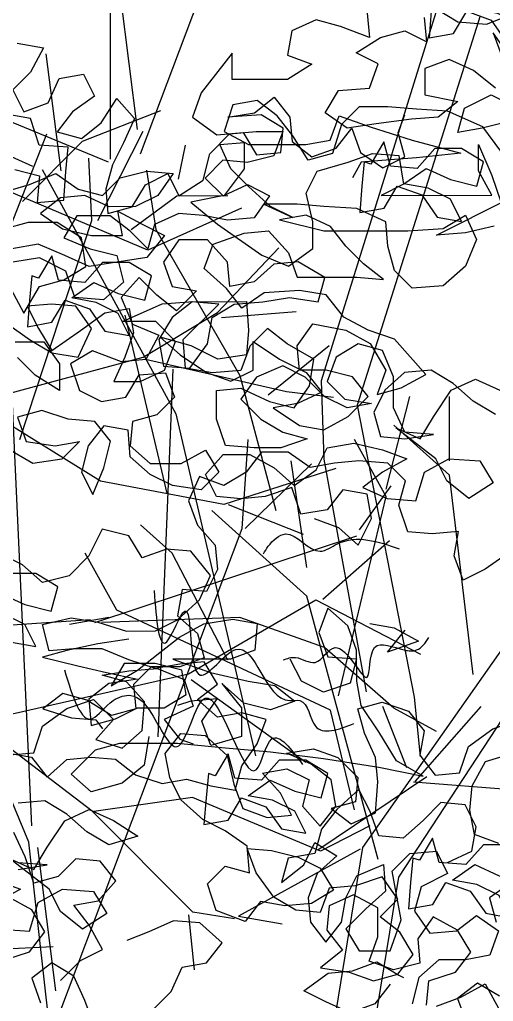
# Model space of a CAD drawing. Header units: metres. Extents: x 37 to 217, y 53 to 242.
# Drawn here: x 48.025 to 49.606, y 61.299 to 64.579 of the extents above; entities that cross this region are included whole.
import ezdxf

# ---------------------------------------------------------------- set-up
doc = ezdxf.new("R2010")
doc.units = ezdxf.units.M
doc.layers.add('DGPRO_Arboles existentes', color=7, linetype='Continuous')

# ---------------------------------------------------------------- blocks, each defined once
blk = doc.blocks.new('Celtis tala VISTA 250 gris')
at = {"color": 252}
for p, q in [((2389.5263, 1078.2262), (2390.1385, 1079.8513)), ((2389.5263, 1078.2262), (2390.1385, 1079.8513)), ((2389.4267, 1078.2083), (2389.426, 1078.804)), ((2389.4267, 1078.2083), (2389.426, 1078.804)), ((2389.5163, 1078.3074), (2389.4561, 1078.7859)), ((2389.5163, 1078.3074), (2389.4561, 1078.7859)), ((2390.5399, 1078.7859), (2390.1291, 1077.4679)), ((2390.5399, 1078.7859), (2390.1291, 1077.4679)), ((2390.6603, 1078.6866), (2390.2495, 1077.3866)), ((2390.6603, 1078.6866), (2390.2495, 1077.3866)), ((2394.8313, 1078.0952), (2394.7813, 1078.4855)), ((2394.8313, 1078.0952), (2394.7813, 1078.4855)), ((2388.9937, 1078.3742), (2389.4184, 1078.1989)), ((2388.9937, 1078.3742), (2389.4184, 1078.1989)), ((2389.1672, 1078.1837), (2388.905, 1078.3008)), ((2389.1672, 1078.1837), (2388.905, 1078.3008)), ((2389.3845, 1078.0035), (2389.535, 1078.3015)), ((2389.3845, 1078.0035), (2389.535, 1078.3015)), ((2395.1635, 1078.2959), (2394.902, 1078.193)), ((2395.1635, 1078.2959), (2394.902, 1078.193)), ((2389.0934, 1077.9855), (2389.2139, 1078.2924)), ((2389.0934, 1077.9855), (2389.2139, 1078.2924)), ((2389.3644, 1078.0035), (2389.3543, 1078.2112)), ((2389.3644, 1078.0035), (2389.3543, 1078.2112)), ((2389.1976, 1078.1742), (2389.6439, 1077.3574)), ((2389.1976, 1078.1742), (2389.6439, 1077.3574)), ((2389.5464, 1078.172), (2389.5772, 1077.9735)), ((2389.5464, 1078.172), (2389.5772, 1077.9735)), ((2394.902, 1078.193), (2394.703, 1077.9927)), ((2394.902, 1078.193), (2394.703, 1077.9927)), ((2395.2234, 1078.0669), (2395.2467, 1078.1808)), ((2395.2234, 1078.0669), (2395.2467, 1078.1808)), ((2395.1206, 1077.8299), (2394.62, 1078.0413)), ((2395.1206, 1077.8299), (2394.62, 1078.0413)), ((2389.1236, 1077.2722), (2389.3644, 1078.0035)), ((2389.1236, 1077.2722), (2389.3644, 1078.0035)), ((2395.2177, 1078.0106), (2395.0657, 1077.8977)), ((2395.2177, 1078.0106), (2395.0657, 1077.8977)), ((2395.3878, 1078.0112), (2395.2177, 1078.0106)), ((2395.3878, 1078.0112), (2395.2177, 1078.0106)), ((2389.5772, 1077.9735), (2389.8582, 1077.486)), ((2389.5772, 1077.9735), (2389.8582, 1077.486)), ((2395.4338, 1077.9699), (2395.1206, 1077.8299)), ((2395.4338, 1077.9699), (2395.1206, 1077.8299)), ((2389.1637, 1075.9811), (2389.0734, 1077.9494)), ((2389.1637, 1075.9811), (2389.0734, 1077.9494)), ((2395.3532, 1077.6221), (2395.5582, 1077.8377)), ((2395.3532, 1077.6221), (2395.5582, 1077.8377)), ((2389.6153, 1077.0916), (2389.4748, 1077.6875)), ((2389.6153, 1077.0916), (2389.4748, 1077.6875)), ((2395.1052, 1077.4723), (2395.3532, 1077.6221)), ((2395.1052, 1077.4723), (2395.3532, 1077.6221)), ((2395.6168, 1077.6244), (2395.3669, 1077.6043)), ((2395.6168, 1077.6244), (2395.3669, 1077.6043)), ((2389.1537, 1075.9269), (2388.4613, 1077.5882)), ((2389.1537, 1075.9269), (2388.4613, 1077.5882)), ((2389.5851, 1076.279), (2389.6353, 1077.5069)), ((2389.5851, 1076.279), (2389.6353, 1077.5069)), ((2395.7266, 1077.5108), (2395.523, 1077.346)), ((2395.7266, 1077.5108), (2395.523, 1077.346)), ((2389.8582, 1077.486), (2389.9786, 1077.0345)), ((2389.8582, 1077.486), (2389.9786, 1077.0345)), ((2390.1291, 1077.4679), (2390.1391, 1077.2061)), ((2390.1291, 1077.4679), (2390.1391, 1077.2061)), ((2394.5681, 1077.3281), (2395.1052, 1077.4723)), ((2394.5681, 1077.3281), (2395.1052, 1077.4723)), ((2395.5836, 1077.3565), (2395.1129, 1077.4645)), ((2395.5836, 1077.3565), (2395.1129, 1077.4645)), ((2390.3462, 1077.1058), (2390.4254, 1077.415)), ((2390.3462, 1077.1058), (2390.4254, 1077.415)), ((2390.5576, 1077.2009), (2390.5576, 1077.415)), ((2390.5576, 1077.2009), (2390.5576, 1077.415)), ((2390.2495, 1077.3866), (2390.4402, 1076.4115)), ((2390.2495, 1077.3866), (2390.4402, 1076.4115)), ((2389.6439, 1077.3574), (2389.9107, 1076.215)), ((2389.6439, 1077.3574), (2389.9107, 1076.215)), ((2395.7405, 1077.3378), (2395.5836, 1077.3565)), ((2395.7405, 1077.3378), (2395.5836, 1077.3565)), ((2390.5576, 1077.1533), (2390.3726, 1077.3199)), ((2390.5576, 1077.1533), (2390.3726, 1077.3199)), ((2394.9633, 1077.0587), (2394.5424, 1077.3192)), ((2394.9633, 1077.0587), (2394.5424, 1077.3192)), ((2389.8661, 1076.9742), (2389.8862, 1077.2722)), ((2389.8661, 1076.9742), (2389.8862, 1077.2722)), ((2390.3462, 1077.082), (2390.2404, 1077.2723)), ((2390.3462, 1077.082), (2390.2404, 1077.2723)), ((2389.8762, 1076.9742), (2390.0969, 1077.1909)), ((2389.8762, 1076.9742), (2390.0969, 1077.1909)), ((2390.0819, 1076.8441), (2390.029, 1077.2009)), ((2390.0819, 1076.8441), (2390.029, 1077.2009)), ((2390.1391, 1077.2061), (2390.2796, 1076.4296)), ((2390.1391, 1077.2061), (2390.2796, 1076.4296)), ((2390.6369, 1076.4873), (2390.5576, 1077.1533)), ((2390.6369, 1076.4873), (2390.5576, 1077.1533)), ((2390.1876, 1076.4159), (2390.3462, 1077.082)), ((2390.1876, 1076.4159), (2390.3462, 1077.082)), ((2395.7486, 1077.1012), (2395.3748, 1076.9801)), ((2395.7486, 1077.1012), (2395.3748, 1076.9801)), ((2395.3748, 1076.9801), (2394.9633, 1077.0587)), ((2395.3748, 1076.9801), (2394.9633, 1077.0587)), ((2390.0819, 1076.7489), (2389.7648, 1077.0344)), ((2390.0819, 1076.7489), (2389.7648, 1077.0344)), ((2395.8277, 1076.8958), (2395.9337, 1077.0426)), ((2395.8277, 1076.8958), (2395.9337, 1077.0426)), ((2389.6326, 1076.8917), (2389.5269, 1076.9868)), ((2389.6326, 1076.8917), (2389.5269, 1076.9868)), ((2389.254, 1075.3491), (2389.8661, 1076.9742)), ((2389.254, 1075.3491), (2389.8661, 1076.9742)), ((2395.3896, 1076.9802), (2395.6399, 1076.8819)), ((2395.3896, 1076.9802), (2395.6399, 1076.8819)), ((2389.4476, 1076.7014), (2389.3419, 1076.8917)), ((2389.4476, 1076.7014), (2389.3419, 1076.8917)), ((2389.8176, 1076.5348), (2389.6326, 1076.8917)), ((2389.8176, 1076.5348), (2389.6326, 1076.8917)), ((2395.8174, 1076.8751), (2394.9427, 1076.5853)), ((2395.8174, 1076.8751), (2394.9427, 1076.5853)), ((2395.7057, 1076.6647), (2395.9284, 1076.8606)), ((2395.7057, 1076.6647), (2395.9284, 1076.8606)), ((2390.3197, 1075.8688), (2390.0819, 1076.7489)), ((2390.3197, 1075.8688), (2390.0819, 1076.7489)), ((2390.1612, 1076.3683), (2389.4476, 1076.7014)), ((2390.1612, 1076.3683), (2389.4476, 1076.7014)), ((2389.4212, 1076.6776), (2389.2891, 1076.6538)), ((2389.4212, 1076.6776), (2389.2891, 1076.6538)), ((2395.2568, 1076.4147), (2395.682, 1076.6616)), ((2395.2568, 1076.4147), (2395.682, 1076.6616)), ((2395.682, 1076.6616), (2396.0317, 1076.4808)), ((2395.682, 1076.6616), (2396.0317, 1076.4808)), ((2390.7492, 1076.595), (2390.2675, 1075.9089)), ((2390.7492, 1076.595), (2390.2675, 1075.9089)), ((2394.007, 1076.5347), (2394.9295, 1076.5967)), ((2394.007, 1076.5347), (2394.9295, 1076.5967)), ((2395.4278, 1076.6031), (2394.9662, 1076.5863)), ((2395.4278, 1076.6031), (2394.9662, 1076.5863)), ((2395.7106, 1076.5034), (2395.4278, 1076.6031)), ((2395.7106, 1076.5034), (2395.4278, 1076.6031)), ((2395.942, 1076.3001), (2395.7106, 1076.5034)), ((2395.942, 1076.3001), (2395.7106, 1076.5034)), ((2390.7893, 1076.4235), (2390.3879, 1075.8095)), ((2390.7893, 1076.4235), (2390.3879, 1075.8095)), ((2390.4402, 1076.4115), (2390.4603, 1076.2129)), ((2390.4402, 1076.4115), (2390.4603, 1076.2129)), ((2394.5665, 1076.2587), (2395.2568, 1076.4147)), ((2394.5665, 1076.2587), (2395.2568, 1076.4147)), ((2395.2654, 1076.3957), (2395.6481, 1076.1195)), ((2395.2654, 1076.3957), (2395.6481, 1076.1195)), ((2390.2404, 1076.0353), (2390.1612, 1076.3683)), ((2390.2404, 1076.0353), (2390.1612, 1076.3683)), ((2395.905, 1076.3073), (2395.9841, 1076.102)), ((2395.905, 1076.3073), (2395.9841, 1076.102)), ((2396.0843, 1076.2221), (2395.942, 1076.3001)), ((2396.0843, 1076.2221), (2395.942, 1076.3001)), ((2396.2326, 1076.3058), (2396.0127, 1076.0556)), ((2396.2326, 1076.3058), (2396.0127, 1076.0556)), ((2394.9347, 1075.9559), (2394.5579, 1076.2443)), ((2394.9347, 1075.9559), (2394.5579, 1076.2443)), ((2395.6891, 1075.8274), (2396.0523, 1076.0725)), ((2395.6891, 1075.8274), (2396.0523, 1076.0725)), ((2396.4827, 1076.0161), (2396.0081, 1076.0526)), ((2396.4827, 1076.0161), (2396.0081, 1076.0526)), ((2395.27, 1076.0021), (2394.9402, 1075.9552)), ((2395.27, 1076.0021), (2394.9402, 1075.9552)), ((2395.698, 1075.823), (2395.27, 1076.0021)), ((2395.698, 1075.823), (2395.27, 1076.0021)), ((2395.2714, 1075.6194), (2394.9347, 1075.9559)), ((2395.2714, 1075.6194), (2394.9347, 1075.9559)), ((2389.2741, 1074.8525), (2389.1537, 1075.9269)), ((2389.2741, 1074.8525), (2389.1537, 1075.9269)), ((2389.244, 1075.4303), (2389.1838, 1075.9089)), ((2389.244, 1075.4303), (2389.1838, 1075.9089)), ((2390.2675, 1075.9089), (2389.9765, 1074.1121)), ((2390.2675, 1075.9089), (2389.9765, 1074.1121)), ((2395.8619, 1075.9078), (2395.698, 1075.823)), ((2395.8619, 1075.9078), (2395.698, 1075.823)), ((2390.3879, 1075.8095), (2390.0969, 1074.0309)), ((2390.3879, 1075.8095), (2390.0969, 1074.0309)), ((2395.8295, 1075.829), (2395.4232, 1075.6056)), ((2395.8295, 1075.829), (2395.4232, 1075.6056)), ((2395.2564, 1075.61), (2395.2762, 1075.4267)), ((2395.2564, 1075.61), (2395.2762, 1075.4267)), ((2395.4105, 1075.5968), (2395.2714, 1075.6194)), ((2395.4105, 1075.5968), (2395.2714, 1075.6194)), ((2395.4232, 1075.6056), (2395.569, 1075.5797)), ((2395.4232, 1075.6056), (2395.569, 1075.5797)), ((2394.4676, 1075.4876), (2394.8053, 1075.5043)), ((2394.4676, 1075.4876), (2394.8053, 1075.5043))]:
    blk.add_line(p, q, dxfattribs=at)
for points in [[(2390.7562, 1078.3345), (2390.6676, 1078.3123), (2390.5863, 1078.2975), (2390.6084, 1078.3787), (2390.697, 1078.4231), (2390.7709, 1078.3863)], [(2390.7118, 1078.4453), (2390.6378, 1078.5044), (2390.5565, 1078.5412), (2390.4753, 1078.5116), (2390.4754, 1078.4229), (2390.5862, 1078.4009), (2390.5198, 1078.3491), (2390.4311, 1078.3416), (2390.3129, 1078.3268), (2390.2169, 1078.3119), (2390.143, 1078.3635), (2390.1873, 1078.4375), (2390.2907, 1078.4449), (2390.3202, 1078.5262), (2390.2462, 1078.5631), (2390.3275, 1078.6149), (2390.4087, 1078.6371), (2390.4826, 1078.6003), (2390.4752, 1078.6815)], [(2390.5121, 1078.7111), (2390.586, 1078.6668), (2390.682, 1078.6595), (2390.778, 1078.6966)], [(2390.756, 1078.5562), (2390.7042, 1078.63), (2390.7338, 1078.5488)], [(2390.2831, 1078.6961), (2390.2905, 1078.6149), (2390.1944, 1078.6517), (2390.1132, 1078.6738), (2390.0319, 1078.6368), (2390.0172, 1078.5555), (2390.0985, 1078.526), (2390.0173, 1078.4742), (2389.8326, 1078.4741), (2389.8325, 1078.5627), (2389.7292, 1078.4296), (2389.6997, 1078.3484), (2389.7811, 1078.2893), (2389.8697, 1078.2968), (2389.9141, 1078.223), (2389.9954, 1078.2304), (2390.0027, 1078.3117), (2389.9288, 1078.356), (2389.8179, 1078.3485), (2389.9066, 1078.3633), (2389.973, 1078.4151), (2390.0248, 1078.3487), (2390.0323, 1078.2674), (2390.0988, 1078.2157), (2390.18, 1078.2454), (2390.2317, 1078.3119), (2390.2613, 1078.2307), (2390.3352, 1078.179), (2390.4091, 1078.216), (2390.3869, 1078.2973), (2390.409, 1078.3564)], [(2390.5048, 1078.7834), (2390.4974, 1078.7021), (2390.4901, 1078.6135), (2390.5714, 1078.6283), (2390.6156, 1078.7023), (2390.6969, 1078.6728), (2390.7487, 1078.5989), (2390.83, 1078.5842), (2390.793, 1078.6581), (2390.7191, 1078.695), (2390.6378, 1078.7097), (2390.7116, 1078.7614), (2390.7929, 1078.7246), (2390.8816, 1078.7025), (2390.9037, 1078.7838), (2390.8298, 1078.828), (2390.7411, 1078.828), (2390.6821, 1078.7614), (2390.5934, 1078.7687), (2390.5712, 1078.85), (2390.5269, 1078.776), (2390.5048, 1078.7834)], [(2390.5048, 1078.7834), (2390.4974, 1078.7021), (2390.4901, 1078.6135), (2390.5714, 1078.6283), (2390.6156, 1078.7023), (2390.6969, 1078.6728), (2390.7487, 1078.5989), (2390.83, 1078.5842), (2390.793, 1078.6581), (2390.7191, 1078.695), (2390.6378, 1078.7097), (2390.7116, 1078.7614), (2390.7929, 1078.7246), (2390.8816, 1078.7025), (2390.9037, 1078.7838), (2390.8298, 1078.828), (2390.7411, 1078.828), (2390.6821, 1078.7614), (2390.5934, 1078.7687), (2390.5712, 1078.85), (2390.5269, 1078.776), (2390.5048, 1078.7834)], [(2390.1058, 1077.0078), (2390.1871, 1076.9784), (2390.2537, 1076.9193), (2390.2979, 1077.008), (2390.2831, 1077.0893), (2390.2018, 1077.104), (2390.1501, 1077.0374), (2390.0615, 1077.0226), (2390.0319, 1077.1112), (2389.9432, 1077.0816), (2389.862, 1077.0741), (2389.7807, 1077.0814), (2389.7437, 1077.1553), (2389.8027, 1077.2218), (2389.8914, 1077.2219), (2389.9727, 1077.1776), (2390.0392, 1077.1186), (2390.1131, 1077.1704), (2390.1499, 1077.2443), (2390.2386, 1077.2591), (2390.3346, 1077.2371), (2390.4159, 1077.2076), (2390.3347, 1077.1632), (2390.2683, 1077.1114), (2390.3496, 1077.0746), (2390.4456, 1077.0673), (2390.4751, 1077.1633), (2390.5563, 1077.2077), (2390.6597, 1077.2004), (2390.7041, 1077.1266), (2390.6229, 1077.0748), (2390.549, 1077.1338), (2390.512, 1077.2077), (2390.3789, 1077.311), (2390.4602, 1077.2741), (2390.5045, 1077.348), (2390.5635, 1077.4367), (2390.6447, 1077.4738), (2390.726, 1077.4369)], [(2390.7113, 1077.3556), (2390.6374, 1077.3999), (2390.5709, 1077.4589), (2390.4969, 1077.5032), (2390.4083, 1077.4957), (2390.3419, 1077.4365), (2390.305, 1077.3626), (2390.3272, 1077.2814), (2390.4085, 1077.2741), (2390.5045, 1077.2889), (2390.4085, 1077.2962), (2390.3715, 1077.3775), (2390.3714, 1077.4809), (2390.3343, 1077.5695), (2390.2531, 1077.5916), (2390.1792, 1077.5472), (2390.1497, 1077.4659), (2390.2089, 1077.4069), (2390.2976, 1077.3922), (2390.2163, 1077.3773), (2390.1424, 1077.4142), (2390.0758, 1077.4806), (2390.0019, 1077.5175), (2389.9133, 1077.4805), (2389.8617, 1077.4066), (2389.9282, 1077.3401), (2390.0021, 1077.2959), (2390.0834, 1077.2738), (2389.9948, 1077.2441), (2389.9061, 1077.2441), (2389.8101, 1077.2514), (2389.7805, 1077.34), (2389.7804, 1077.436), (2389.8616, 1077.4435), (2389.9577, 1077.3993), (2390.039, 1077.3772), (2390.0907, 1077.4511), (2390.1053, 1077.5398), (2390.0166, 1077.5914), (2389.9501, 1077.643), (2389.8911, 1077.5839), (2389.8616, 1077.5026), (2389.7655, 1077.4951), (2389.6769, 1077.5098), (2389.6694, 1077.6058), (2389.7875, 1077.7242), (2389.6988, 1077.7315), (2389.6324, 1077.6797), (2389.5881, 1077.6058), (2389.603, 1077.5171), (2389.6917, 1077.5098), (2389.7507, 1077.5911), (2389.7654, 1077.6798), (2389.8392, 1077.7242), (2389.9353, 1077.7317), (2390.0239, 1077.7465), (2390.1199, 1077.7319), (2390.142, 1077.8131), (2390.0533, 1077.8648), (2389.9721, 1077.8573), (2389.9056, 1077.7981), (2389.8244, 1077.7833), (2389.8169, 1077.8646), (2389.7504, 1077.9384), (2389.6543, 1077.9383), (2389.6027, 1077.8644), (2389.6323, 1077.7831), (2389.7136, 1077.7684), (2389.6472, 1077.7019), (2389.5806, 1077.7535), (2389.5215, 1077.8126), (2389.4624, 1077.746), (2389.4994, 1077.6574), (2389.5881, 1077.6205), (2389.5439, 1077.5392), (2389.4626, 1077.5318), (2389.3665, 1077.5686), (2389.2927, 1077.5242), (2389.3223, 1077.4356), (2389.3962, 1077.3987), (2389.4775, 1077.4136), (2389.5218, 1077.4875), (2389.6104, 1077.495), (2389.64, 1077.4137), (2389.581, 1077.3546), (2389.4997, 1077.3323), (2389.4924, 1077.2511), (2389.559, 1077.192), (2389.6624, 1077.1921), (2389.7436, 1077.2365), (2389.788, 1077.1627), (2389.729, 1077.1035), (2389.6329, 1077.1182), (2389.559, 1077.1551), (2389.4925, 1077.2141), (2389.485, 1077.3028), (2389.4037, 1077.3175), (2389.3521, 1077.2509), (2389.33, 1077.1623), (2389.367, 1077.0884), (2389.4038, 1077.1771), (2389.4259, 1077.2658), (2389.3741, 1077.3322), (2389.2855, 1077.3395), (2389.1968, 1077.369), (2389.1156, 1077.3468), (2389.1452, 1077.2655), (2389.2412, 1077.2508), (2389.3225, 1077.2657), (2389.2634, 1077.2065), (2389.1674, 1077.1917), (2389.0787, 1077.2433)], [(2389.1079, 1077.5979), (2389.204, 1077.598), (2389.2558, 1077.5242), (2389.2558, 1077.4356), (2389.1745, 1077.4872), (2389.1154, 1077.5462)], [(2389.1144, 1078.5953), (2389.2031, 1078.5806), (2389.1588, 1078.4993), (2389.0998, 1078.4401), (2389.1368, 1078.3663), (2389.218, 1078.3959), (2389.2549, 1078.4772), (2389.3361, 1078.4921), (2389.3732, 1078.4182), (2389.2993, 1078.3665), (2389.2477, 1078.2999), (2389.329, 1078.2778), (2389.3954, 1078.3296), (2389.447, 1078.4109), (2389.5062, 1078.3445), (2389.4693, 1078.2632), (2389.4325, 1078.1893), (2389.4104, 1078.108), (2389.4178, 1078.0267), (2389.4991, 1078.049), (2389.5433, 1078.1229), (2389.6172, 1078.1599), (2389.6542, 1078.086), (2389.7354, 1078.1378), (2389.7575, 1078.2265), (2389.8239, 1078.2931), (2389.9126, 1078.3005), (2390.0012, 1078.3006), (2389.9717, 1078.2193), (2389.8831, 1078.1971), (2389.8018, 1078.2044), (2389.7428, 1078.1452), (2389.8019, 1078.0862), (2389.8832, 1078.1232), (2389.9571, 1078.0863), (2389.9054, 1078.0124), (2389.8168, 1078.0049), (2389.7355, 1078.0196), (2389.6542, 1078.0269), (2389.573, 1077.9899), (2389.5509, 1077.9086), (2389.4918, 1077.9677), (2389.4252, 1078.0193), (2389.3144, 1078.0192), (2389.2702, 1077.9453), (2389.3588, 1077.9085), (2389.4475, 1077.8864), (2389.4698, 1077.7977), (2389.4033, 1077.7386), (2389.3073, 1077.7459), (2389.2776, 1077.8345), (2389.189, 1077.8788), (2389.1003, 1077.8639)], [(2389.093, 1077.7752), (2389.1374, 1077.694), (2389.189, 1077.7827), (2389.2703, 1077.805), (2389.3441, 1077.8493), (2389.3293, 1077.9454), (2389.2479, 1077.997), (2389.1519, 1077.9969), (2389.0707, 1077.9747)], [(2389.1074, 1078.1742), (2389.1887, 1078.1521), (2389.1814, 1078.0634), (2389.27, 1078.0709), (2389.2773, 1078.167), (2389.2847, 1078.2482), (2389.1886, 1078.2555), (2389.159, 1078.3442), (2389.0777, 1078.3589)], [(2394.6223, 1078.0194), (2394.7257, 1078.0491), (2394.8143, 1078.0861), (2394.8882, 1078.0344), (2394.9695, 1078.0123), (2395.0285, 1078.0715), (2395.1172, 1078.0937), (2395.2058, 1078.0864), (2395.1542, 1078.0125), (2395.0804, 1077.9755), (2394.9917, 1077.9754), (2394.9104, 1078.0123), (2394.8291, 1078.0048), (2394.7627, 1077.9531), (2394.8366, 1077.9014), (2394.9327, 1077.8793), (2395.0361, 1077.8794), (2395.0213, 1077.9607), (2395.1026, 1077.9164), (2395.1765, 1077.8796), (2395.1174, 1077.8056), (2394.9254, 1077.7759), (2394.8441, 1077.8128), (2394.7554, 1077.8496), (2394.6668, 1077.8348)], [(2394.6522, 1077.5836), (2394.7261, 1077.5319), (2394.8001, 1077.4877), (2394.8887, 1077.473), (2394.933, 1077.569), (2394.8812, 1077.6429), (2394.7999, 1077.6502), (2394.7187, 1077.6427), (2394.7557, 1077.5689), (2394.8001, 1077.495), (2394.896, 1077.5616), (2394.9772, 1077.6208), (2395.0585, 1077.6356), (2395.0733, 1077.5544), (2395.0439, 1077.4731), (2395.007, 1077.3918), (2395.0957, 1077.3919), (2395.1769, 1077.4289), (2395.2137, 1077.525), (2395.1472, 1077.5914), (2395.0364, 1077.5913), (2395.1693, 1077.6505), (2395.2579, 1077.658), (2395.45, 1077.6582), (2395.4575, 1077.5621), (2395.4502, 1077.4809), (2395.3542, 1077.466), (2395.2655, 1077.5102), (2395.162, 1077.5397), (2395.2286, 1077.4807), (2395.3173, 1077.4216), (2395.3986, 1077.3922), (2395.4724, 1077.4292), (2395.4723, 1077.5252), (2395.561, 1077.4662), (2395.6497, 1077.4219), (2395.7015, 1077.3555), (2395.6203, 1077.3185), (2395.539, 1077.3036), (2395.6277, 1077.2446), (2395.709, 1077.2299), (2395.7902, 1077.2743), (2395.8566, 1077.3409), (2395.8049, 1077.4073), (2395.7162, 1077.4294), (2395.6275, 1077.4293), (2395.6201, 1077.5106), (2395.6717, 1077.5845), (2395.7826, 1077.5624), (2395.8639, 1077.5182), (2395.9157, 1077.4296), (2395.8862, 1077.3483), (2395.9674, 1077.3705), (2396.0487, 1077.4149), (2395.9451, 1077.533), (2395.8564, 1077.5625), (2395.7751, 1077.6068), (2395.716, 1077.6806), (2395.6273, 1077.6953), (2395.5091, 1077.6878), (2395.4353, 1077.636), (2395.3835, 1077.7024), (2395.3096, 1077.7689), (2395.339, 1077.8502), (2395.4424, 1077.8872), (2395.5237, 1077.8946), (2395.5902, 1077.8208), (2395.6199, 1077.7396), (2395.8193, 1077.7398), (2395.908, 1077.7325), (2395.8415, 1077.7841), (2395.7823, 1077.8432), (2395.7305, 1077.9096), (2395.6492, 1077.9465), (2395.5606, 1077.9316), (2395.7084, 1077.8948), (2395.9891, 1077.8951), (2396.1073, 1077.9026), (2396.1812, 1077.947), (2396.2182, 1077.8657), (2396.1813, 1077.777), (2396.1075, 1077.7105), (2396.0041, 1077.703), (2395.9449, 1077.7621), (2395.9227, 1077.8433), (2395.9152, 1077.9246), (2395.8191, 1077.9688), (2395.7083, 1077.9761), (2395.6197, 1077.9834), (2395.5088, 1077.9833), (2395.6049, 1077.939), (2395.531, 1077.9759), (2395.4571, 1078.0423), (2395.3979, 1078.1014), (2395.3609, 1078.1826), (2395.4422, 1078.1901), (2395.4422, 1078.1014), (2395.3758, 1078.0127), (2395.265, 1077.9905), (2395.3538, 1077.9167), (2395.5016, 1077.8134), (2395.5903, 1077.7765), (2395.6715, 1077.8357), (2395.6714, 1077.9243), (2395.6492, 1078.0204), (2395.686, 1078.0943), (2395.7894, 1078.1239), (2395.8707, 1078.1535), (2395.9593, 1078.1462), (2395.9742, 1078.0502), (2395.9004, 1078.0132), (2396.2697, 1078.0135), (2396.2253, 1078.0948), (2396.2253, 1078.1834), (2396.2697, 1078.08), (2396.2993, 1077.9914)], [(2396.2772, 1077.9101), (2396.1812, 1077.8879), (2396.0852, 1077.8804), (2396.3215, 1077.9988)], [(2396.2992, 1078.1613), (2396.24, 1078.2425), (2396.1217, 1078.2941), (2396.0183, 1078.3014), (2395.9223, 1078.3087), (2395.8262, 1078.3086), (2395.7672, 1078.2495), (2395.7377, 1078.1534), (2395.6565, 1078.1312), (2395.6047, 1078.2124), (2395.5529, 1078.2788), (2395.4864, 1078.3305), (2395.4051, 1078.3156), (2395.3756, 1078.227), (2395.4569, 1078.1827), (2395.649, 1078.1829), (2395.7303, 1078.1977), (2395.7597, 1078.279), (2395.8632, 1078.2422), (2396.0036, 1078.198), (2396.1662, 1078.1538), (2396.0184, 1078.1389), (2395.9298, 1078.1314), (2395.8338, 1078.124), (2395.8043, 1078.0722)], [(2395.8431, 1078.1253), (2395.8358, 1078.044), (2395.8285, 1077.9554), (2395.9097, 1077.9702), (2395.954, 1078.0441), (2396.0353, 1078.0147), (2396.087, 1077.9408), (2396.1683, 1077.9261), (2396.1313, 1078), (2396.0574, 1078.0368), (2395.9761, 1078.0515), (2396.05, 1078.1033), (2396.1313, 1078.0665), (2396.2199, 1078.0444), (2396.242, 1078.1257), (2396.1681, 1078.1699), (2396.0795, 1078.1698), (2396.0204, 1078.1033), (2395.9317, 1078.1106), (2395.9095, 1078.1919), (2395.8653, 1078.1179), (2395.8431, 1078.1253)], [(2395.8431, 1078.1253), (2395.8358, 1078.044), (2395.8285, 1077.9554), (2395.9097, 1077.9702), (2395.954, 1078.0441), (2396.0353, 1078.0147), (2396.087, 1077.9408), (2396.1683, 1077.9261), (2396.1313, 1078), (2396.0574, 1078.0368), (2395.9761, 1078.0515), (2396.05, 1078.1033), (2396.1313, 1078.0665), (2396.2199, 1078.0444), (2396.242, 1078.1257), (2396.1681, 1078.1699), (2396.0795, 1078.1698), (2396.0204, 1078.1033), (2395.9317, 1078.1106), (2395.9095, 1078.1919), (2395.8653, 1078.1179), (2395.8431, 1078.1253)], [(2394.7338, 1077.7443), (2394.7265, 1077.663), (2394.7192, 1077.5744), (2394.8004, 1077.5892), (2394.8447, 1077.6631), (2394.926, 1077.6337), (2394.9778, 1077.5598), (2395.0591, 1077.5451), (2395.0221, 1077.619), (2394.9481, 1077.6558), (2394.8669, 1077.6705), (2394.9407, 1077.7223), (2395.022, 1077.6855), (2395.1107, 1077.6634), (2395.1328, 1077.7447), (2395.0588, 1077.7889), (2394.9702, 1077.7888), (2394.9111, 1077.7223), (2394.8225, 1077.7296), (2394.8002, 1077.8108), (2394.756, 1077.7369), (2394.7338, 1077.7443)], [(2394.7338, 1077.7443), (2394.7265, 1077.663), (2394.7192, 1077.5744), (2394.8004, 1077.5892), (2394.8447, 1077.6631), (2394.926, 1077.6337), (2394.9778, 1077.5598), (2395.0591, 1077.5451), (2395.0221, 1077.619), (2394.9481, 1077.6558), (2394.8669, 1077.6705), (2394.9407, 1077.7223), (2395.022, 1077.6855), (2395.1107, 1077.6634), (2395.1328, 1077.7447), (2395.0588, 1077.7889), (2394.9702, 1077.7888), (2394.9111, 1077.7223), (2394.8225, 1077.7296), (2394.8002, 1077.8108), (2394.756, 1077.7369), (2394.7338, 1077.7443)], [(2389.0446, 1075.799), (2389.1259, 1075.7695), (2389.0446, 1075.7251)], [(2389.0595, 1075.6365), (2389.1555, 1075.6292), (2389.185, 1075.7252), (2389.2662, 1075.7696), (2389.3697, 1075.7623), (2389.4141, 1075.6885), (2389.3328, 1075.6367), (2389.2589, 1075.6957), (2389.2219, 1075.7696), (2389.0888, 1075.8729), (2389.1701, 1075.836), (2389.2144, 1075.9099), (2389.2734, 1075.9987), (2389.3546, 1076.0357), (2389.4359, 1075.9988), (2389.5172, 1075.9472), (2389.4212, 1075.9175), (2389.3473, 1075.9618), (2389.2808, 1076.0208), (2389.2069, 1076.0651), (2389.1182, 1076.0576)], [(2389.1184, 1075.836), (2389.2144, 1075.8508), (2389.1184, 1075.8581)], [(2394.8296, 1075.3906), (2394.896, 1075.4571), (2394.9698, 1075.4941), (2394.9254, 1075.5753), (2394.8737, 1075.6418), (2394.9549, 1075.6566), (2395.014, 1075.7232), (2394.9622, 1075.7896), (2394.8809, 1075.7969), (2394.8219, 1075.7378), (2394.7406, 1075.7155), (2394.711, 1075.8042), (2394.674, 1075.8854)], [(2394.6516, 1076.1513), (2394.7328, 1076.1366), (2394.7846, 1076.0702), (2394.8511, 1076.1293), (2394.9323, 1076.1368), (2395.0136, 1076.1295), (2395.0801, 1076.0778), (2395.1688, 1076.0484), (2395.2501, 1076.0632), (2395.3313, 1076.0411), (2395.4126, 1076.0264), (2395.4347, 1076.1077), (2395.4864, 1076.1816), (2395.5158, 1076.2629), (2395.4346, 1076.285), (2395.3533, 1076.2702), (2395.2868, 1076.3292), (2395.3532, 1076.381), (2395.3088, 1076.4548), (2395.2275, 1076.4474), (2395.1463, 1076.4325), (2395.0576, 1076.462), (2394.9689, 1076.4988), (2394.8729, 1076.4988), (2394.7916, 1076.4913), (2394.7694, 1076.5799), (2394.8654, 1076.6022), (2394.9541, 1076.5875), (2395.0501, 1076.558), (2395.1462, 1076.5581), (2395.22, 1076.5951), (2395.2938, 1076.6617), (2395.3307, 1076.743), (2395.2641, 1076.8242), (2395.1829, 1076.8315), (2395.1016, 1076.8019), (2395.0572, 1076.8757), (2394.9686, 1076.8978), (2394.9243, 1076.8091), (2394.8579, 1076.7425), (2394.7693, 1076.7203), (2394.7027, 1076.7793), (2394.6288, 1076.8162)], [(2394.8296, 1075.3906), (2394.896, 1075.4571), (2394.9698, 1075.4941), (2394.9254, 1075.5753), (2394.8737, 1075.6418), (2394.9549, 1075.6566), (2395.014, 1075.7232), (2394.9622, 1075.7896), (2394.8809, 1075.7969), (2394.8219, 1075.7378), (2394.7406, 1075.7155), (2394.711, 1075.8042), (2394.674, 1075.8854)], [(2394.6516, 1076.1513), (2394.7328, 1076.1366), (2394.7846, 1076.0702), (2394.8511, 1076.1293), (2394.9323, 1076.1368), (2395.0136, 1076.1295), (2395.0801, 1076.0778), (2395.1688, 1076.0484), (2395.2501, 1076.0632), (2395.3313, 1076.0411), (2395.4126, 1076.0264), (2395.4347, 1076.1077), (2395.4864, 1076.1816), (2395.5158, 1076.2629), (2395.4346, 1076.285), (2395.3533, 1076.2702), (2395.2868, 1076.3292), (2395.3532, 1076.381), (2395.3088, 1076.4548), (2395.2275, 1076.4474), (2395.1463, 1076.4325), (2395.0576, 1076.462), (2394.9689, 1076.4988), (2394.8729, 1076.4988), (2394.7916, 1076.4913), (2394.7694, 1076.5799), (2394.8654, 1076.6022), (2394.9541, 1076.5875), (2395.0501, 1076.558), (2395.1462, 1076.5581), (2395.22, 1076.5951), (2395.2938, 1076.6617), (2395.3307, 1076.743), (2395.2641, 1076.8242), (2395.1829, 1076.8315), (2395.1016, 1076.8019), (2395.0572, 1076.8757), (2394.9686, 1076.8978), (2394.9243, 1076.8091), (2394.8579, 1076.7425), (2394.7693, 1076.7203), (2394.7027, 1076.7793), (2394.6288, 1076.8162)], [(2396.2925, 1075.8484), (2396.2112, 1075.8779), (2396.1964, 1075.9591), (2396.2037, 1076.0404), (2396.2479, 1076.1217), (2396.3439, 1076.1513)], [(2396.3212, 1076.8162), (2396.2473, 1076.7644), (2396.1735, 1076.7274), (2396.1439, 1076.8087), (2396.1586, 1076.8899), (2396.0699, 1076.8825), (2395.9887, 1076.8898), (2395.959, 1076.9784), (2395.9811, 1077.0597), (2395.922, 1077.1187), (2395.8259, 1077.126), (2395.7446, 1077.1186), (2395.6634, 1077.1037), (2395.5895, 1077.1554), (2395.5008, 1077.1553), (2395.4492, 1077.0888), (2395.3753, 1077.0444), (2395.294, 1077.0738), (2395.2572, 1076.9925), (2395.2868, 1076.9113), (2395.346, 1076.8449), (2395.3534, 1076.7636), (2395.3166, 1076.6897), (2395.2353, 1076.697), (2395.2206, 1076.6083), (2395.2871, 1076.5493), (2395.3094, 1076.4681), (2395.2281, 1076.4384), (2395.1321, 1076.4383), (2395.073, 1076.3792), (2395.0805, 1076.2979), (2394.9993, 1076.2757), (2394.9179, 1076.3273), (2394.8367, 1076.3494), (2394.7702, 1076.2976), (2394.8663, 1076.2682), (2394.9476, 1076.2609), (2394.9697, 1076.2313)], [(2394.4218, 1076.7052), (2394.4145, 1076.6239), (2394.4072, 1076.5352), (2394.4885, 1076.5501), (2394.5327, 1076.624), (2394.614, 1076.5945), (2394.6658, 1076.5207), (2394.7471, 1076.506), (2394.7101, 1076.5798), (2394.6362, 1076.6167), (2394.5549, 1076.6314), (2394.6287, 1076.6832), (2394.71, 1076.6463), (2394.7987, 1076.6243), (2394.8208, 1076.7055), (2394.7469, 1076.7498), (2394.6582, 1076.7497), (2394.5992, 1076.6832), (2394.5105, 1076.6905), (2394.4883, 1076.7717), (2394.444, 1076.6978), (2394.4218, 1076.7052)], [(2394.4218, 1076.7052), (2394.4145, 1076.6239), (2394.4072, 1076.5352), (2394.4885, 1076.5501), (2394.5327, 1076.624), (2394.614, 1076.5945), (2394.6658, 1076.5207), (2394.7471, 1076.506), (2394.7101, 1076.5798), (2394.6362, 1076.6167), (2394.5549, 1076.6314), (2394.6287, 1076.6832), (2394.71, 1076.6463), (2394.7987, 1076.6243), (2394.8208, 1076.7055), (2394.7469, 1076.7498), (2394.6582, 1076.7497), (2394.5992, 1076.6832), (2394.5105, 1076.6905), (2394.4883, 1076.7717), (2394.444, 1076.6978), (2394.4218, 1076.7052)], [(2389.4579, 1076.2574), (2389.6499, 1076.2576), (2389.7977, 1076.2429), (2389.9603, 1076.2283), (2390.1376, 1076.2063), (2390.3223, 1076.1769), (2390.4701, 1076.1475), (2390.3814, 1076.1991), (2390.3222, 1076.2951), (2390.263, 1076.3837), (2390.2482, 1076.465), (2390.2481, 1076.5684), (2390.2184, 1076.6496), (2390.1519, 1076.7087), (2390.1224, 1076.6274), (2390.152, 1076.5462), (2390.2481, 1076.5389), (2390.226, 1076.4576), (2390.1374, 1076.4279), (2390.0635, 1076.4648), (2390.0265, 1076.5386)], [(2389.4871, 1076.6046), (2389.3837, 1076.5898), (2389.2803, 1076.5675), (2389.199, 1076.5453), (2389.3173, 1076.5158), (2389.4133, 1076.4938), (2389.5168, 1076.4717), (2389.4207, 1076.4568), (2389.3543, 1076.4051), (2389.3618, 1076.3164), (2389.443, 1076.3386), (2389.5169, 1076.3757), (2389.6055, 1076.3757), (2389.6793, 1076.4201), (2389.6645, 1076.5014), (2389.5758, 1076.5235), (2389.4724, 1076.5234), (2389.4281, 1076.4494), (2389.5167, 1076.5012), (2389.5906, 1076.5604), (2389.657, 1076.6122), (2389.7382, 1076.6566), (2389.8343, 1076.6715), (2389.9155, 1076.6568), (2389.9082, 1076.5681), (2389.827, 1076.5385), (2389.6349, 1076.5383), (2389.7605, 1076.4941), (2389.8862, 1076.4646), (2389.9748, 1076.4499), (2390.0414, 1076.3983), (2389.9601, 1076.3687), (2389.8715, 1076.3908), (2389.7975, 1076.4572), (2389.8641, 1076.376), (2389.8642, 1076.2799), (2389.7608, 1076.2503), (2389.7311, 1076.3315), (2389.7828, 1076.4054), (2389.6941, 1076.398), (2389.6498, 1076.3832)], [(2390.2923, 1076.6571), (2390.3736, 1076.6424), (2390.4549, 1076.5981), (2390.3515, 1076.5611), (2390.4032, 1076.6276), (2390.4105, 1076.635)], [(2390.2923, 1076.6571), (2390.3736, 1076.6424), (2390.4549, 1076.5981), (2390.3515, 1076.5611), (2390.4032, 1076.6276), (2390.4105, 1076.635)], [(2394.9405, 1075.2429), (2394.9109, 1075.3241), (2394.8739, 1075.4054), (2394.8, 1075.4496), (2394.7335, 1075.3979), (2394.7631, 1075.3166)], [(2394.6374, 1075.4569), (2394.7261, 1075.4865), (2394.7777, 1075.553), (2394.7333, 1075.6269), (2394.652, 1075.6711)], [(2394.659, 1076.1439), (2394.7402, 1076.1514), (2394.7697, 1076.2401), (2394.8509, 1076.2993), (2394.9395, 1076.3289), (2395.0061, 1076.2625), (2394.947, 1076.1959), (2395.0357, 1076.1665), (2395.1022, 1076.2256), (2395.1095, 1076.3217), (2395.0503, 1076.3881), (2394.969, 1076.4102), (2395.0576, 1076.425), (2395.1537, 1076.4325), (2395.2424, 1076.3957), (2395.272, 1076.307), (2395.176, 1076.2626), (2395.2278, 1076.1962), (2395.2721, 1076.1814)], [(2396.2955, 1075.3378), (2396.2216, 1075.382), (2396.1551, 1075.3303), (2396.1847, 1075.249)], [(2396.0517, 1075.308), (2396.059, 1075.3893), (2396.1477, 1075.4189), (2396.1993, 1075.4855), (2396.1549, 1075.5593), (2396.0736, 1075.6035), (2396.022, 1075.5296), (2396.0294, 1075.4484), (2395.9408, 1075.4261), (2395.8595, 1075.4556), (2395.889, 1075.5369), (2395.8889, 1075.6329), (2395.8076, 1075.6772), (2395.7263, 1075.6402), (2395.719, 1075.5589), (2395.7708, 1075.4924), (2395.697, 1075.4333), (2395.793, 1075.4186), (2395.8743, 1075.3891), (2395.9556, 1075.4114), (2396.0072, 1075.4779), (2395.9628, 1075.5517), (2395.8963, 1075.6034), (2395.9553, 1075.6625), (2395.9036, 1075.7364), (2395.8149, 1075.7067), (2395.7263, 1075.6993), (2395.6968, 1075.618), (2395.6155, 1075.6253), (2395.5416, 1075.6695), (2395.4824, 1075.7508), (2395.4528, 1075.832), (2395.5341, 1075.8247), (2395.6228, 1075.8026), (2395.6967, 1075.7657), (2395.7411, 1075.6919), (2395.6672, 1075.6475), (2395.5786, 1075.64), (2395.4973, 1075.6547), (2395.4457, 1075.5882), (2395.3496, 1075.625), (2395.32, 1075.7137), (2395.379, 1075.7728), (2395.4603, 1075.7507), (2395.4528, 1075.8394), (2395.3789, 1075.891), (2395.305, 1075.9279), (2395.231, 1075.9943), (2395.194, 1076.0682), (2395.1792, 1076.1494), (2395.2308, 1076.216), (2395.3121, 1076.2086), (2395.386, 1076.1422), (2395.4083, 1076.0462), (2395.4379, 1075.965), (2395.5192, 1075.9355), (2395.6005, 1075.9429), (2395.5635, 1076.0168), (2395.5043, 1076.0832), (2395.5856, 1076.0981), (2395.6595, 1076.0612), (2395.6374, 1075.9725), (2395.6966, 1075.9061), (2395.7482, 1075.9726), (2395.7333, 1076.0613), (2395.6668, 1076.1129), (2395.5855, 1076.1498), (2395.6742, 1076.1646), (2395.7554, 1076.1352), (2395.822, 1076.0687), (2395.8147, 1075.9875), (2395.7334, 1075.9652), (2395.8, 1075.9136), (2395.8812, 1075.9506), (2395.8885, 1076.054), (2395.881, 1076.1353), (2395.844, 1076.2165), (2395.8218, 1076.2978), (2395.903, 1076.32), (2395.9917, 1076.2905), (2396.0435, 1076.2241), (2396.0288, 1076.1428), (2396.0806, 1076.0764), (2396.1618, 1076.0838), (2396.1913, 1076.1725), (2396.2725, 1076.2317), (2396.3611, 1076.2613)], [(2396.2955, 1075.3378), (2396.2216, 1075.382), (2396.1551, 1075.3303), (2396.1847, 1075.249)], [(2396.0517, 1075.308), (2396.059, 1075.3893), (2396.1477, 1075.4189), (2396.1993, 1075.4855), (2396.1549, 1075.5593), (2396.0736, 1075.6035), (2396.022, 1075.5296), (2396.0294, 1075.4484), (2395.9408, 1075.4261), (2395.8595, 1075.4556), (2395.889, 1075.5369), (2395.8889, 1075.6329), (2395.8076, 1075.6772), (2395.7263, 1075.6402), (2395.719, 1075.5589), (2395.7708, 1075.4924), (2395.697, 1075.4333), (2395.793, 1075.4186), (2395.8743, 1075.3891), (2395.9556, 1075.4114), (2396.0072, 1075.4779), (2395.9628, 1075.5517), (2395.8963, 1075.6034), (2395.9553, 1075.6625), (2395.9036, 1075.7364), (2395.8149, 1075.7067), (2395.7263, 1075.6993), (2395.6968, 1075.618), (2395.6155, 1075.6253), (2395.5416, 1075.6695), (2395.4824, 1075.7508), (2395.4528, 1075.832), (2395.5341, 1075.8247), (2395.6228, 1075.8026), (2395.6967, 1075.7657), (2395.7411, 1075.6919), (2395.6672, 1075.6475), (2395.5786, 1075.64), (2395.4973, 1075.6547), (2395.4457, 1075.5882), (2395.3496, 1075.625), (2395.32, 1075.7137), (2395.379, 1075.7728), (2395.4603, 1075.7507), (2395.4528, 1075.8394), (2395.3789, 1075.891), (2395.305, 1075.9279), (2395.231, 1075.9943), (2395.194, 1076.0682), (2395.1792, 1076.1494), (2395.2308, 1076.216), (2395.3121, 1076.2086), (2395.386, 1076.1422), (2395.4083, 1076.0462), (2395.4379, 1075.965), (2395.5192, 1075.9355), (2395.6005, 1075.9429), (2395.5635, 1076.0168), (2395.5043, 1076.0832), (2395.5856, 1076.0981), (2395.6595, 1076.0612), (2395.6374, 1075.9725), (2395.6966, 1075.9061), (2395.7482, 1075.9726), (2395.7333, 1076.0613), (2395.6668, 1076.1129), (2395.5855, 1076.1498), (2395.6742, 1076.1646), (2395.7554, 1076.1352), (2395.822, 1076.0687), (2395.8147, 1075.9875), (2395.7334, 1075.9652), (2395.8, 1075.9136), (2395.8812, 1075.9506), (2395.8885, 1076.054), (2395.881, 1076.1353), (2395.844, 1076.2165), (2395.8218, 1076.2978), (2395.903, 1076.32), (2395.9917, 1076.2905), (2396.0435, 1076.2241), (2396.0288, 1076.1428), (2396.0806, 1076.0764), (2396.1618, 1076.0838), (2396.1913, 1076.1725), (2396.2725, 1076.2317), (2396.3611, 1076.2613)], [(2390.5516, 1075.8595), (2390.6328, 1075.8965), (2390.6475, 1075.9777), (2390.6105, 1076.0516), (2390.5293, 1076.0589), (2390.4702, 1075.9997), (2390.4038, 1075.9406), (2390.3225, 1075.9479), (2390.2929, 1076.0291), (2390.2559, 1076.103), (2390.1821, 1076.0364), (2390.1304, 1075.9699), (2390.1083, 1075.8886), (2390.0197, 1075.8737), (2389.9976, 1075.7925), (2390.0714, 1075.8516), (2390.1083, 1075.9255), (2390.1822, 1075.8813), (2390.1158, 1075.8221), (2390.0863, 1075.7408), (2390.0938, 1075.6596), (2390.1455, 1075.5931), (2390.1972, 1075.6597), (2390.2119, 1075.7409), (2390.2488, 1075.8148), (2390.3374, 1075.8519), (2390.3448, 1075.7632), (2390.2784, 1075.7041), (2390.212, 1075.6375), (2390.2564, 1075.5637), (2390.3598, 1075.5638), (2390.3966, 1075.6672), (2390.3669, 1075.8297), (2390.426, 1075.8889), (2390.5146, 1075.8964), (2390.5516, 1075.8225), (2390.463, 1075.7781), (2390.4409, 1075.6968), (2390.4927, 1075.623), (2390.5814, 1075.6305), (2390.6478, 1075.6822), (2390.7217, 1075.6306), (2390.6923, 1075.5493), (2390.611, 1075.5344), (2390.5224, 1075.5344), (2390.4559, 1075.4752), (2390.4338, 1075.3865)], [(2390.5151, 1075.3792), (2390.5964, 1075.4088), (2390.6776, 1075.4532), (2390.722, 1075.372)], [(2390.7659, 1075.7932), (2390.6921, 1075.7414), (2390.7143, 1075.6601)], [(2390.5516, 1075.8595), (2390.6328, 1075.8965), (2390.6475, 1075.9777), (2390.6105, 1076.0516), (2390.5293, 1076.0589), (2390.4702, 1075.9997), (2390.4038, 1075.9406), (2390.3225, 1075.9479), (2390.2929, 1076.0291), (2390.2559, 1076.103), (2390.1821, 1076.0364), (2390.1304, 1075.9699), (2390.1083, 1075.8886), (2390.0197, 1075.8737), (2389.9976, 1075.7925), (2390.0714, 1075.8516), (2390.1083, 1075.9255), (2390.1822, 1075.8813), (2390.1158, 1075.8221), (2390.0863, 1075.7408), (2390.0938, 1075.6596), (2390.1455, 1075.5931), (2390.1972, 1075.6597), (2390.2119, 1075.7409), (2390.2488, 1075.8148), (2390.3374, 1075.8519), (2390.3448, 1075.7632), (2390.2784, 1075.7041), (2390.212, 1075.6375), (2390.2564, 1075.5637), (2390.3598, 1075.5638), (2390.3966, 1075.6672), (2390.3669, 1075.8297), (2390.426, 1075.8889), (2390.5146, 1075.8964), (2390.5516, 1075.8225), (2390.463, 1075.7781), (2390.4409, 1075.6968), (2390.4927, 1075.623), (2390.5814, 1075.6305), (2390.6478, 1075.6822), (2390.7217, 1075.6306), (2390.6923, 1075.5493), (2390.611, 1075.5344), (2390.5224, 1075.5344), (2390.4559, 1075.4752), (2390.4338, 1075.3865)], [(2390.5151, 1075.3792), (2390.5964, 1075.4088), (2390.6776, 1075.4532), (2390.722, 1075.372)], [(2390.7659, 1075.7932), (2390.6921, 1075.7414), (2390.7143, 1075.6601)], [(2389.5539, 1076.2796), (2389.5392, 1076.1836), (2389.4654, 1076.1244), (2389.362, 1076.0948), (2389.2954, 1076.1538), (2389.3766, 1076.2352), (2389.4579, 1076.2574)], [(2389.5539, 1076.2796), (2389.5392, 1076.1836), (2389.4654, 1076.1244), (2389.362, 1076.0948), (2389.2954, 1076.1538), (2389.3766, 1076.2352), (2389.4579, 1076.2574)], [(2395.3231, 1076.0817), (2395.3158, 1076.0004), (2395.3085, 1075.9118), (2395.3897, 1075.9266), (2395.434, 1076.0005), (2395.5153, 1075.9711), (2395.5671, 1075.8972), (2395.6484, 1075.8825), (2395.6114, 1075.9564), (2395.5374, 1075.9932), (2395.4562, 1076.0079), (2395.53, 1076.0597), (2395.6113, 1076.0229), (2395.7, 1076.0008), (2395.7221, 1076.0821), (2395.6481, 1076.1263), (2395.5595, 1076.1262), (2395.5004, 1076.0597), (2395.4118, 1076.067), (2395.3895, 1076.1482), (2395.3453, 1076.0743), (2395.3231, 1076.0817)], [(2395.3231, 1076.0817), (2395.3158, 1076.0004), (2395.3085, 1075.9118), (2395.3897, 1075.9266), (2395.434, 1076.0005), (2395.5153, 1075.9711), (2395.5671, 1075.8972), (2395.6484, 1075.8825), (2395.6114, 1075.9564), (2395.5374, 1075.9932), (2395.4562, 1076.0079), (2395.53, 1076.0597), (2395.6113, 1076.0229), (2395.7, 1076.0008), (2395.7221, 1076.0821), (2395.6481, 1076.1263), (2395.5595, 1076.1262), (2395.5004, 1076.0597), (2395.4118, 1076.067), (2395.3895, 1076.1482), (2395.3453, 1076.0743), (2395.3231, 1076.0817)], [(2390.4354, 1075.8739), (2390.4281, 1075.7926), (2390.4208, 1075.7039), (2390.5021, 1075.7188), (2390.5463, 1075.7927), (2390.6276, 1075.7632), (2390.6794, 1075.6894), (2390.7607, 1075.6747), (2390.7237, 1075.7485), (2390.6498, 1075.7854), (2390.5685, 1075.8001), (2390.6423, 1075.8519), (2390.7236, 1075.815), (2390.8123, 1075.793), (2390.8344, 1075.8742), (2390.7604, 1075.9185), (2390.6718, 1075.9184), (2390.6128, 1075.8519), (2390.5241, 1075.8592), (2390.5019, 1075.9404), (2390.4576, 1075.8665), (2390.4354, 1075.8739)], [(2390.4354, 1075.8739), (2390.4281, 1075.7926), (2390.4208, 1075.7039), (2390.5021, 1075.7188), (2390.5463, 1075.7927), (2390.6276, 1075.7632), (2390.6794, 1075.6894), (2390.7607, 1075.6747), (2390.7237, 1075.7485), (2390.6498, 1075.7854), (2390.5685, 1075.8001), (2390.6423, 1075.8519), (2390.7236, 1075.815), (2390.8123, 1075.793), (2390.8344, 1075.8742), (2390.7604, 1075.9185), (2390.6718, 1075.9184), (2390.6128, 1075.8519), (2390.5241, 1075.8592), (2390.5019, 1075.9404), (2390.4576, 1075.8665), (2390.4354, 1075.8739)], [(2395.1326, 1075.2874), (2395.199, 1075.3539), (2395.2359, 1075.4352), (2395.3171, 1075.4501), (2395.3688, 1075.5166), (2395.2948, 1075.5831), (2395.2062, 1075.5904), (2395.1249, 1075.5534), (2395.0511, 1075.5237)], [(2395.1326, 1075.2874), (2395.199, 1075.3539), (2395.2359, 1075.4352), (2395.3171, 1075.4501), (2395.3688, 1075.5166), (2395.2948, 1075.5831), (2395.2062, 1075.5904), (2395.1249, 1075.5534), (2395.0511, 1075.5237)], [(2390.3599, 1075.4529), (2390.3083, 1075.3864), (2390.227, 1075.3568), (2390.1457, 1075.3937), (2390.0718, 1075.4305), (2390.153, 1075.4897), (2390.2343, 1075.4972), (2390.3155, 1075.5268), (2390.3894, 1075.4825), (2390.4042, 1075.4752)], [(2390.3599, 1075.4529), (2390.3083, 1075.3864), (2390.227, 1075.3568), (2390.1457, 1075.3937), (2390.0718, 1075.4305), (2390.153, 1075.4897), (2390.2343, 1075.4972), (2390.3155, 1075.5268), (2390.3894, 1075.4825), (2390.4042, 1075.4752)]]:
    blk.add_lwpolyline(points, dxfattribs=at)
for points in [[(2389.9366, 1076.8904), (2389.9531, 1076.9151), (2390.0109, 1076.9564), (2390.1264, 1076.8986), (2390.1842, 1076.9234), (2390.3904, 1076.9069)], [(2389.9366, 1076.8904), (2389.9531, 1076.9151), (2390.0109, 1076.9564), (2390.1264, 1076.8986), (2390.1842, 1076.9234), (2390.3904, 1076.9069)], [(2395.1417, 1076.693), (2395.1844, 1076.5221), (2395.2443, 1076.6246), (2395.2956, 1076.411), (2395.4153, 1076.4965), (2395.5948, 1076.3256), (2395.629, 1076.3256), (2395.6803, 1076.2401), (2395.8085, 1076.2487)], [(2395.1417, 1076.693), (2395.1844, 1076.5221), (2395.2443, 1076.6246), (2395.2956, 1076.411), (2395.4153, 1076.4965), (2395.5948, 1076.3256), (2395.629, 1076.3256), (2395.6803, 1076.2401), (2395.8085, 1076.2487)], [(2390.0026, 1076.5358), (2390.0439, 1076.544), (2390.1099, 1076.5275), (2390.1759, 1076.577), (2390.2832, 1076.4781), (2390.3079, 1076.577), (2390.4069, 1076.5688), (2390.4482, 1076.5688), (2390.4895, 1076.61)], [(2390.0026, 1076.5358), (2390.0439, 1076.544), (2390.1099, 1076.5275), (2390.1759, 1076.577), (2390.2832, 1076.4781), (2390.3079, 1076.577), (2390.4069, 1076.5688), (2390.4482, 1076.5688), (2390.4895, 1076.61)], [(2394.8425, 1076.4281), (2394.9365, 1076.2658), (2395.0049, 1076.3256), (2395.0648, 1076.3427), (2395.1332, 1076.2829), (2395.2186, 1076.1718), (2395.3127, 1076.3341), (2395.4837, 1076.0949), (2395.535, 1076.1974), (2395.6375, 1076.112)], [(2394.8425, 1076.4281), (2394.9365, 1076.2658), (2395.0049, 1076.3256), (2395.0648, 1076.3427), (2395.1332, 1076.2829), (2395.2186, 1076.1718), (2395.3127, 1076.3341), (2395.4837, 1076.0949), (2395.535, 1076.1974), (2395.6375, 1076.112)]]:
    blk.add_spline(points, degree=3, dxfattribs=at)

msp = doc.modelspace()

# ---------------------------------------------------------------- block references
at = {"layer": 'DGPRO_Arboles existentes'}
for p in [(-2346.6683, -1014.0216), (-2341.0982, -1014.0958)]:
    msp.add_blockref('Celtis tala VISTA 250 gris', p, dxfattribs=at)

doc.saveas('drawing.dxf')
